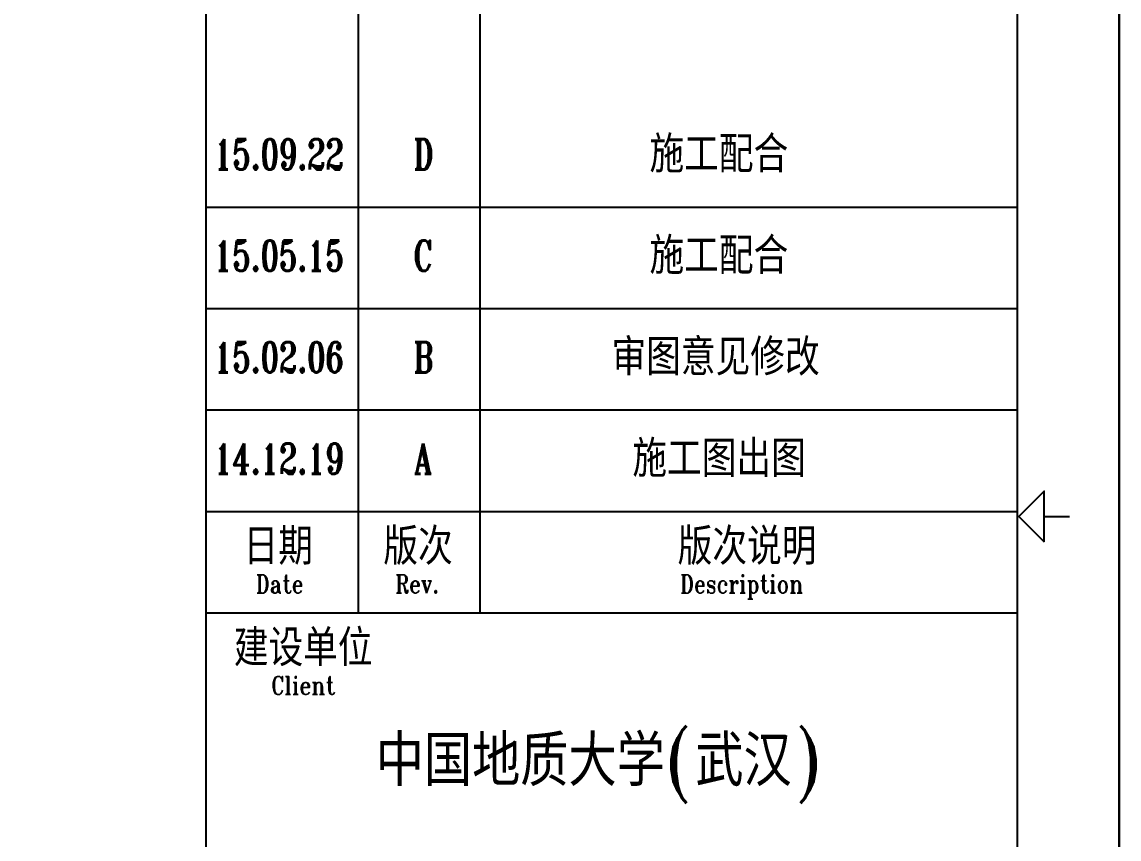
# Model space of a CAD drawing. Header units: inches. Extents: x -867 to 118033, y 723948 to 808048.
# Drawn here: x 107219 to 118033, y 762820 to 770872 of the extents above; entities that cross this region are included whole.
import ezdxf

# ---------------------------------------------------------------- set-up
doc = ezdxf.new("R2010")
doc.units = ezdxf.units.IN
doc.header["$MEASUREMENT"] = 0
doc.layers.add('图框', color=10, linetype='Continuous')
doc.styles.add('TKZ1_tjhts.shx', font='tjromant.shx', dxfattribs={"bigfont": 'tjhts.shx'})
doc.styles.add('TKZ2_tjkts.shx', font='tjromant.shx', dxfattribs={"bigfont": 'tjkts.shx'})

msp = doc.modelspace()

# ---------------------------------------------------------------- linework, layer by layer
at = {"color": 7}
for p, q in [((118033, 723948), (118033, 808048)), ((109033, 807048), (109033, 724948)), ((110533, 807048), (110533, 765048)), ((111733, 807048), (111733, 765048)), ((109033, 769048), (117033, 769048)), ((109033, 768048), (117033, 768048)), ((109033, 767048), (117033, 767048)), ((109033, 766048), (117033, 766048)), ((117294, 765998), (117544, 765998)), ((109033, 765048), (117033, 765048)), ((109033, 765048), (117033, 765048))]:
    msp.add_line(p, q, dxfattribs=at)
msp.add_lwpolyline([(117033, 724948), (117033, 807048), (1633, 807048), (1633, 724948)], close=True, dxfattribs=at)
msp.add_polyline3d([(117294, 765748, 0), (117294, 766248, 0), (117044, 765998, 0)], close=True, dxfattribs=at)
at = {"layer": '图框', "color": 1}
msp.add_lwpolyline([(-867, 808048), (118033, 808048), (118033, 723948), (-867, 723948)], close=True, dxfattribs=at)

# ---------------------------------------------------------------- texts
at = {"color": 7}
for s, height, style, width, p in [('15.09.22', 300, 'TKZ1_tjhts.shx', 0.7, (109113, 769418)), ('D', 300, 'TKZ1_tjhts.shx', 0.7, (111078, 769418)), ('15.05.15', 300, 'TKZ1_tjhts.shx', 0.7, (109113, 768418)), ('C', 300, 'TKZ1_tjhts.shx', 0.7, (111078, 768418)), ('15.02.06', 300, 'TKZ1_tjhts.shx', 0.7, (109113, 767418)), ('B', 300, 'TKZ1_tjhts.shx', 0.7, (111078, 767418)), ('14.12.19', 300, 'TKZ1_tjhts.shx', 0.7, (109113, 766418)), ('A', 300, 'TKZ1_tjhts.shx', 0.7, (111083, 766418)), ('Date', 180, 'TKZ2_tjkts.shx', 0.8, (109525, 765243)), ('Rev.', 180, 'TKZ2_tjkts.shx', 0.8, (110899, 765243)), ('Description', 180, 'TKZ2_tjkts.shx', 0.8, (113707, 765243)), ('Client', 180, 'TKZ2_tjkts.shx', 0.8, (109676, 764243))]:
    msp.add_text(s, height=height, dxfattribs=dict(at, style=style, width=width)).set_placement(p)
at = {"color": 7, "style": 'TKZ2_tjkts.shx'}
for s, p in [('施工配合', (113404, 769388)), ('施工配合', (113404, 768388)), ('审图意见修改', (113030, 767388)), ('施工图出图', (113235, 766388)), ('日期', (109403, 765523)), ('版次', (110781, 765523)), ('版次说明', (113682, 765523)), ('建设单位', (109307, 764523))]:
    msp.add_text(s, height=360, dxfattribs=at).set_placement(p)
at = {"layer": '图框', "color": 7, "style": 'TKZ1_tjhts.shx'}
msp.add_text('中国地质大学(武汉)', height=500, dxfattribs=at).set_placement((110706, 763341))

doc.saveas('drawing.dxf')
